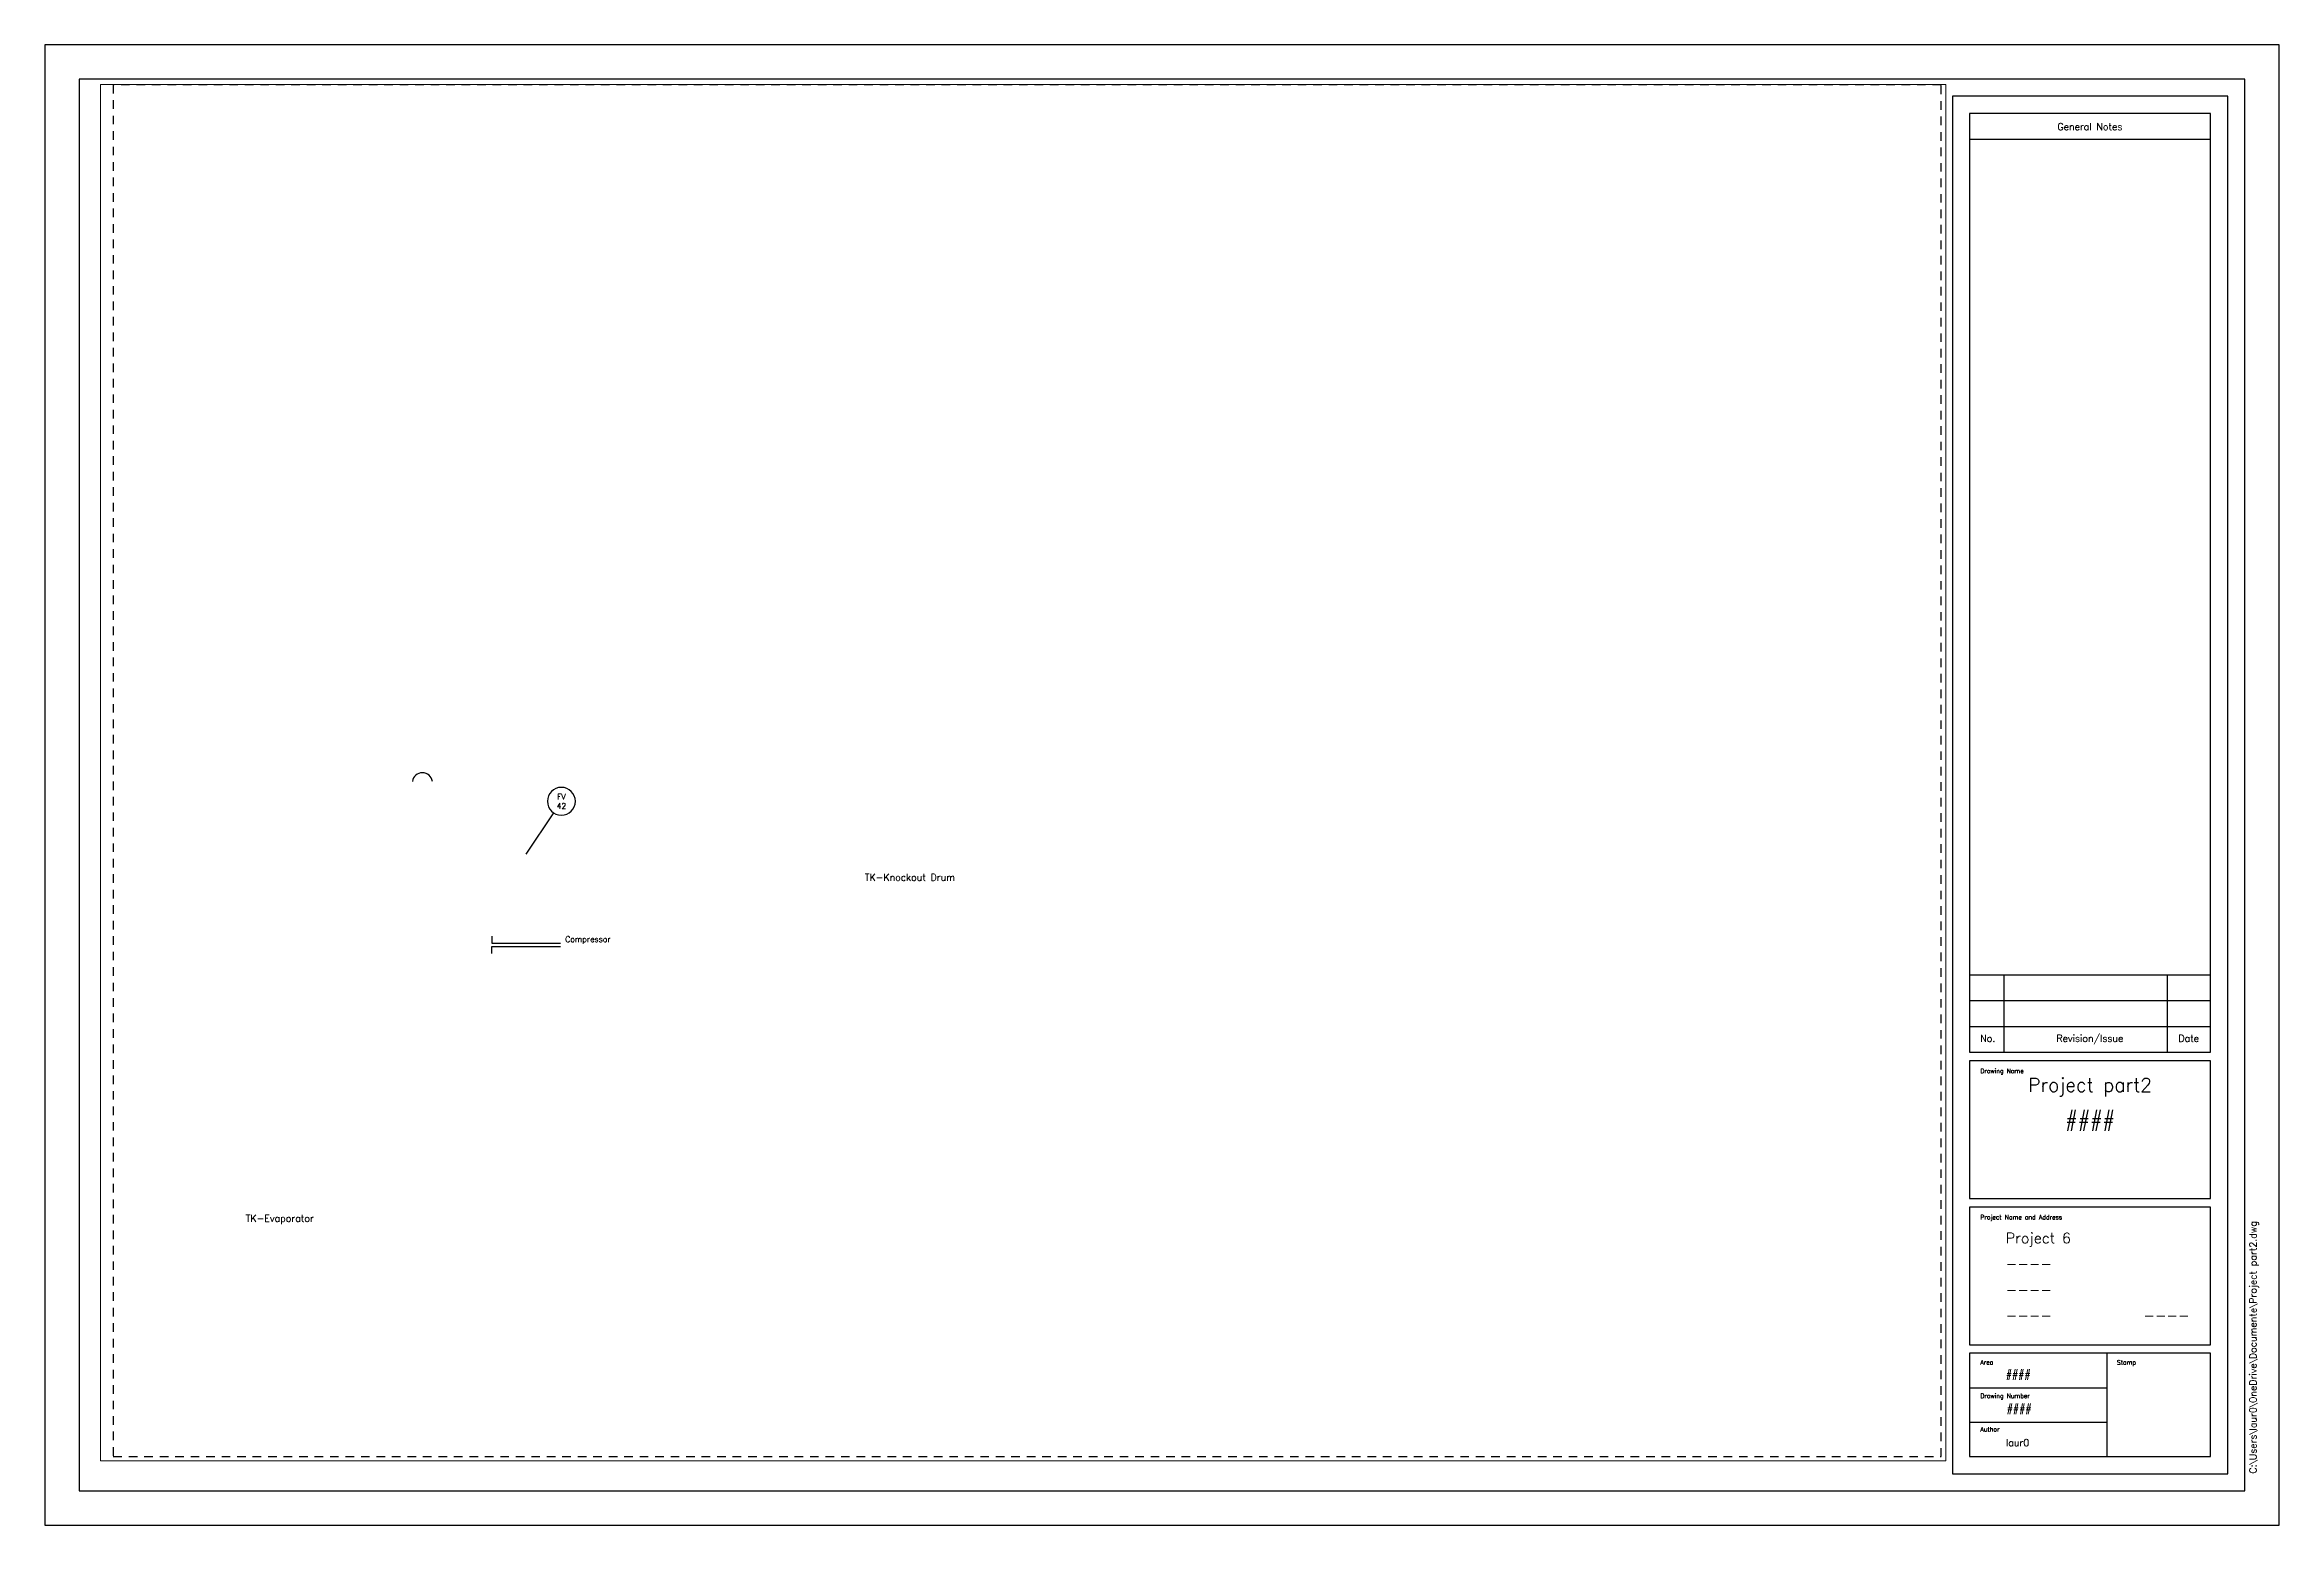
# Paper-space layout 'PID ANSI D Title Block' of a CAD drawing. Header units: inches. Extents: x 0 to 32.5, y 0 to 21.5.
# The model-space entities are those that its viewports show. They can reach past a viewport. Long polylines and large blocks are cut down to what shows.
import ezdxf
from ezdxf.enums import TextEntityAlignment as Align

# ---------------------------------------------------------------- set-up
doc = ezdxf.new("R2010")
doc.units = ezdxf.units.IN
doc.header["$MEASUREMENT"] = 0
doc.linetypes.add('HIDDEN2', pattern=[0.1875, 0.125, -0.0625])
doc.layers.add('Instrument', color=2, linetype='Continuous')
doc.layers.add('Title Block', color=7, linetype='Continuous')
doc.layers.add('no plot', color=41, linetype='HIDDEN2', plot=False)
doc.styles.add('Roman', font='romans')
doc.styles.get("Standard").update_dxf_attribs({"font": 'romans.shx', "height": 0.1})
doc.dimstyles.get("Standard").update_dxf_attribs({"dimtxt": 0.18, "dimasz": 0.18, "dimexe": 0.18, "dimexo": 0.0625, "dimgap": 0.09, "dimtad": 0, "dimtih": 1, "dimtoh": 1, "dimdec": 4, "dimzin": 0, "dimdsep": 46, "dimtxsty": 'Standard', "dimcen": 0.09, "dimadec": 0, "dimazin": 0, "dimtfac": 1, "dimtdec": 4, "dimtofl": 0, "dimtmove": 0, "dimatfit": 3, "dimfxl": 1, "dimtolj": 1, "dimtzin": 0, "dimarcsym": 0})

# ---------------------------------------------------------------- blocks, each defined once
blk = doc.blocks.new('PID ANSI D titleblock')
for p, q in [((32.473, 21.518), (0, 21.518)), ((0, 21.518), (0, 0)), ((32.473, 0), (32.473, 21.518)), ((31.973, 21.018), (0.5, 21.018)), ((0.5, 21.018), (0.5, 0.5)), ((31.973, 0.5), (31.973, 21.018)), ((31.723, 20.768), (27.723, 20.768)), ((27.723, 20.768), (27.723, 0.75)), ((31.473, 20.518), (27.973, 20.518)), ((27.973, 20.518), (27.973, 6.875)), ((31.473, 6.875), (31.473, 20.518)), ((31.723, 0.75), (31.723, 20.768)), ((27.973, 20.143), (31.473, 20.143)), ((27.973, 8), (31.473, 8)), ((28.473, 6.875), (28.473, 8)), ((30.848, 6.875), (30.848, 8)), ((27.973, 7.625), (31.473, 7.625)), ((27.973, 7.25), (31.473, 7.25)), ((27.973, 6.875), (31.473, 6.875)), ((31.473, 6.75), (27.973, 6.75)), ((27.973, 6.75), (27.973, 4.75)), ((31.473, 4.75), (31.473, 6.75)), ((27.973, 4.75), (31.473, 4.75)), ((31.473, 4.625), (27.973, 4.625)), ((27.973, 4.625), (27.973, 2.625)), ((31.473, 2.625), (31.473, 4.625)), ((27.973, 2.625), (31.473, 2.625)), ((31.473, 2.5), (27.973, 2.5)), ((27.973, 2.5), (27.973, 1)), ((29.973, 1), (29.973, 2.5)), ((31.473, 1), (31.473, 2.5)), ((27.973, 2), (29.973, 2)), ((27.973, 1.5), (29.973, 1.5)), ((27.973, 1), (31.473, 1)), ((27.723, 0.75), (31.723, 0.75)), ((0.5, 0.5), (31.973, 0.5)), ((0, 0), (32.473, 0))]:
    blk.add_line(p, q)
at = {"style": 'Roman'}
for s, p in [('General Notes', (29.721, 20.326)), ('Revision/Issue', (29.721, 7.078)), ('No.', (28.237, 7.078)), ('Date', (31.157, 7.078))]:
    blk.add_text(s, height=0.1, dxfattribs=at).set_placement(p, align=Align.MIDDLE_CENTER)
for s, p in [('Drawing Name', (28.129, 6.571)), ('Project Name and Address', (28.129, 4.446)), ('Area', (28.129, 2.335)), ('Stamp', (30.113, 2.335)), ('Drawing Number', (28.129, 1.849)), ('Author', (28.129, 1.363))]:
    blk.add_text(s, height=0.065, dxfattribs=at).set_placement(p)
blk = doc.blocks.new('Tag_block')
at = {"color": 0, "linetype": 'ByBlock', "lineweight": -2}
blk.add_attdef('#(TargetObject.Tag)', text='', height=0.1, dxfattribs=at).set_placement((0, 0), align=Align.MIDDLE_CENTER)
blk = doc.blocks.new('*U69')
at = {"color": 0, "linetype": 'ByBlock', "lineweight": -2}
for start, end in [(0, 180), (180, 0)]:
    blk.add_arc((0, 0), 0.25, start, end, dxfattribs=at)
blk.add_wipeout([(-0.092, 0.149), (0.096, 0.151), (0.096, 0.024), (-0.092, 0.024)], dxfattribs=at)
blk.add_wipeout([(-0.106, -0.024), (0.11, -0.024), (0.11, -0.155), (-0.106, -0.155)], dxfattribs=at)
for tag, p in [('#(TargetObject.Type)', (0, 0.083)), ('#(TargetObject.LoopNumber)', (0, -0.083))]:
    blk.add_attdef(tag, text='', height=0.1, dxfattribs=at).set_placement(p, align=Align.MIDDLE_CENTER)

msp = doc.modelspace()

# ---------------------------------------------------------------- linework, layer by layer
for points in [[(5.5, 7.562), (5.501, 7.463)], [(5.5, 7.312), (5.5, 7.412), (6.5, 7.414)], [(5.501, 7.463), (6.5, 7.462)]]:
    msp.add_lwpolyline(points)
at = {"color": 190}
msp.add_arc((4.492, 9.794), 0.146, 7.4604, 172.5396, dxfattribs=at)
at = {"layer": 'no plot'}
msp.add_lwpolyline([(0, 0), (26.562, 0), (26.562, 19.938), (0, 19.938)], close=True, dxfattribs=at)

# ---------------------------------------------------------------- block references
for p, values in [((11.577, 8.42), {'#(TargetObject.Tag)': 'TK-Knockout Drum'}), ((2.419, 3.463), {'#(TargetObject.Tag)': 'TK-Evaporator'})]:
    msp.add_blockref('Tag_block', p).add_auto_attribs(values)

# ---------------------------------------------------------------- texts
msp.add_text('Compressor', height=0.0827).set_placement((6.567, 7.479))

# ---------------------------------------------------------------- next in the draw order: block references
at = {"layer": 'Instrument', "linetype": 'ByBlock', "xscale": 0.8104960246713505, "yscale": 0.8104960246713505, "zscale": 0.8104960246713505}
msp.add_blockref('*U69', (6.512, 9.524), dxfattribs=at).add_auto_attribs({'#(TargetObject.Type)': 'FV', '#(TargetObject.LoopNumber)': '42'})

# ---------------------------------------------------------------- next in the draw order: leaders
at = {"layer": 'Instrument', "linetype": 'ByBlock', "has_arrowhead": 0}
msp.add_leader([(6, 8.755), (6.4, 9.356)], dimstyle='Standard', dxfattribs=at)

psp = doc.layouts.new('PID ANSI D Title Block')

# ---------------------------------------------------------------- block references
at = {"layer": 'Title Block'}
psp.add_blockref('PID ANSI D titleblock', (0, 0), dxfattribs=at)

# ---------------------------------------------------------------- texts
for s, insert, char_height, attachment_point in [('Project part2', (29.723, 6.5), 0.2, 2), ('Project 6', (28.5, 4.25), 0.15, 1), ('----', (28.5, 3.875), 0.15, 1), ('----', (28.5, 3.5), 0.15, 1), ('----', (28.5, 3.125), 0.15, 1), ('----', (30.5, 3.125), 0.15, 1), ('####', (28.5, 2.25), 0.1, 1), ('####', (28.513, 1.75), 0.1, 1), ('laur0', (28.5, 1.25), 0.1, 1)]:
    psp.add_mtext(s, dxfattribs=dict(at, insert=insert, char_height=char_height, attachment_point=attachment_point))
at = {"layer": 'Title Block', "insert": (29.723, 6), "char_height": 0.2, "width": 3.30274, "attachment_point": 2}
psp.add_mtext('####', dxfattribs=at)
at = {"layer": 'Title Block', "insert": (32.041, 0.752), "char_height": 0.1, "attachment_point": 1, "rotation": 90}
psp.add_mtext('C:\\\\Users\\\\laur0\\\\OneDrive\\\\Documente\\\\Project part2.dwg', dxfattribs=at)

# ---------------------------------------------------------------- viewports
at = {"layer": '0', "color": 2}
psp.add_viewport(center=(14.219, 10.938), size=(26.812, 20), view_center_point=(13.222, 9.94), view_height=20, dxfattribs=at)

doc.saveas('drawing.dxf')
